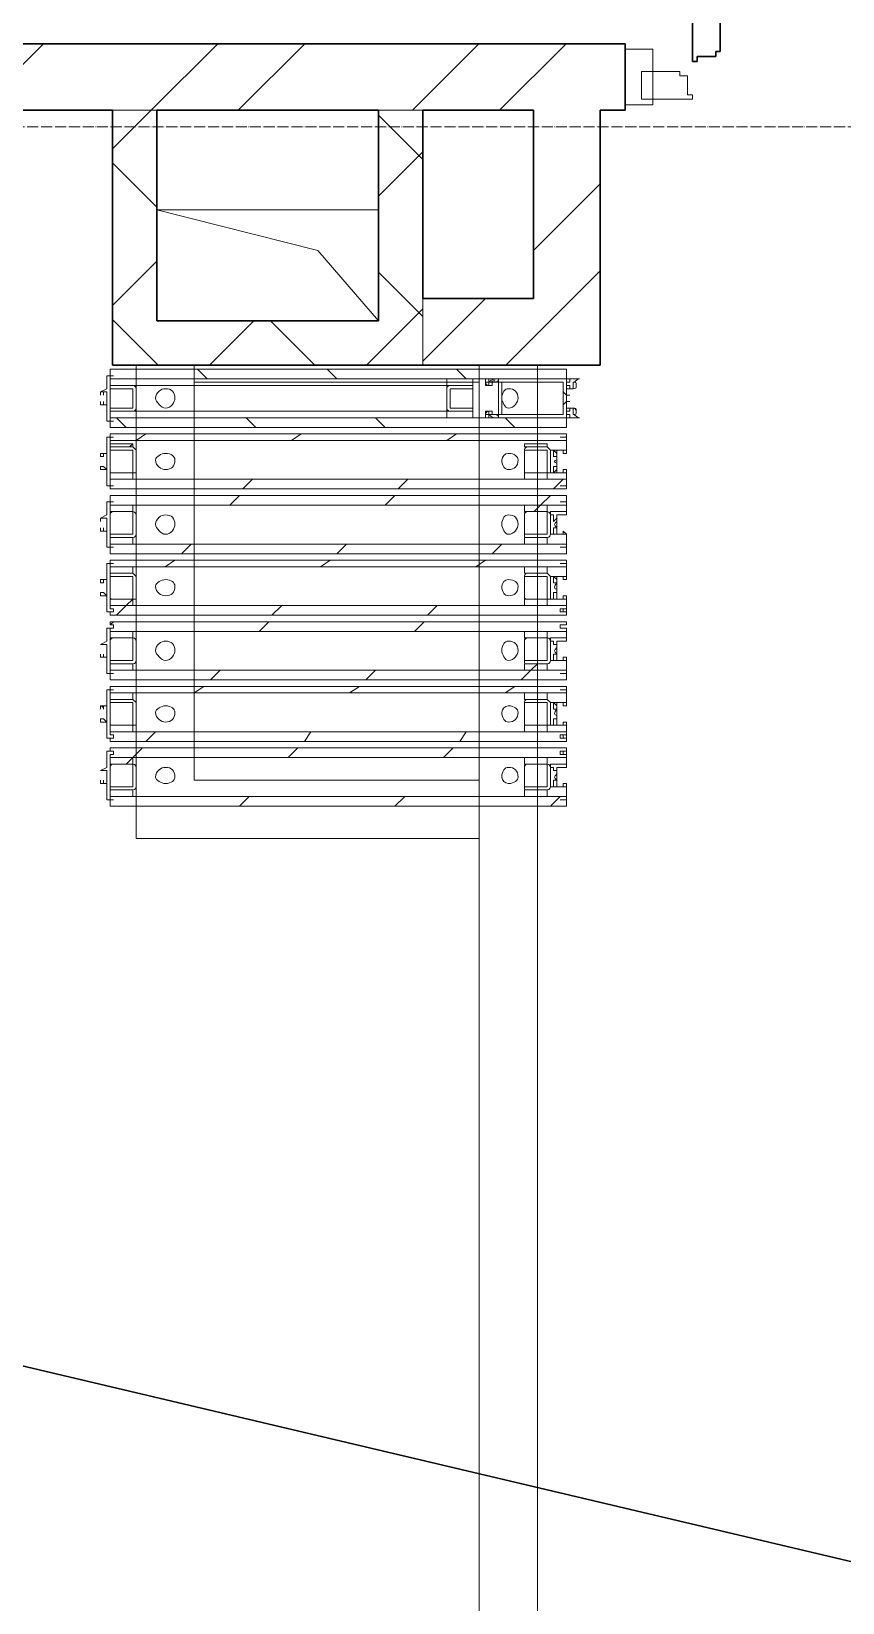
# Model space of a CAD drawing. Header units: millimetres. Extents: x -695119 to 412940, y -249585 to 622758.
# Drawn here: x 79770 to 81234, y 519415 to 522250 of the extents above; entities that cross this region are included whole.
import ezdxf

# ---------------------------------------------------------------- set-up
doc = ezdxf.new("R2010")
doc.units = ezdxf.units.MM
doc.linetypes.add('ADSK_Линия сетки', pattern=[25, 20, -2.5, 0, -2.5])
doc.linetypes.add('ADSK_Штриховая_ш2 п1_5', pattern=[4.5, 3, -1.5])
for name, color, linetype, lineweight in [('_Схема', 5, 'Continuous', 30), ('PDF _Геометрия', 8, 'Continuous', 9), ('Двери', 8, 'Continuous', 9), ('Импосты витража', 8, 'Continuous', 9), ('Каркас_Импост', 8, 'Continuous', 9), ('Монтажный зазор', 8, 'Continuous', 9), ('Оси', 252, 'Continuous', 9), ('Открывание', 8, 'ADSK_Штриховая_ш2 п1_5', 9), ('Панель', 252, 'Continuous', 30), ('Перекрытия', 7, 'Continuous', 18), ('Стены разрез', 7, 'Continuous', 30), ('Стены штриховка', 7, 'Continuous', 9)]:
    doc.layers.add(name, color=color, linetype=linetype, lineweight=lineweight)
doc.layers.add('Перегородка_dwg _2_', color=7, linetype='Continuous', lineweight=9, true_color=0x767676)
pattern_1 = [(45, (91217.38, 536167.97), (-235.7317, 235.7317), []), (45, (91374.53, 536167.97), (-235.7317, 235.7317), [])]
pattern_2 = [(45, (91217.38, 536167.97), (-141.4214, 141.4214), []), (135, (91217.38, 536167.97), (-141.4214, -141.4214), [])]

# ---------------------------------------------------------------- blocks, each defined once
blk = doc.blocks.new('Перегородка_dwg _2_-1340893-План 2 этажа смеж')
at = {"layer": 'PDF _Геометрия', "lineweight": 18}
for p, q in [((2550.2, 3136.8), (2525.2, 3161.8)), ((2883.5, 3136.8), (2858.5, 3161.8)), ((3216.8, 3136.8), (3191.8, 3161.8)), ((2358.5, 3120.2), (2300.2, 3120.2)), ((3250.2, 3128.5), (2516.8, 3128.5)), ((3275.2, 3136.8), (3266.8, 3136.8)), ((3475.2, 3120.2), (3475.2, 3128.5)), ((2366.8, 3061.8), (2366.8, 3111.8)), ((3166.8, 3111.8), (3166.8, 3061.8)), ((2275.2, 3070.2), (2291.8, 3070.2)), ((2300.2, 3053.5), (2358.5, 3053.5)), ((2341.8, 3011.8), (2316.8, 3036.8)), ((2675.2, 3011.8), (2650.2, 3036.8)), ((3008.5, 3011.8), (2983.5, 3036.8)), ((3175.2, 3053.5), (3233.5, 3053.5)), ((3341.8, 3011.8), (3316.8, 3036.8)), ((2366.8, 2978.5), (2391.8, 2995.2)), ((2766.8, 2978.5), (2791.8, 2995.2)), ((3166.8, 2978.5), (3191.8, 2995.2)), ((2300.2, 2895.2), (2300.2, 2953.5)), ((2350.2, 2961.8), (2358.5, 2970.2)), ((3250.2, 2978.5), (2516.8, 2978.5)), ((2641.8, 2853.5), (2666.8, 2878.5)), ((3041.8, 2853.5), (3066.8, 2878.5)), ((3441.8, 2853.5), (3466.8, 2878.5)), ((2608.5, 2811.8), (2633.5, 2836.8)), ((3008.5, 2811.8), (3033.5, 2836.8)), ((2366.8, 2736.8), (2366.8, 2786.8)), ((3433.5, 2736.8), (3433.5, 2786.8)), ((2300.2, 2728.5), (2358.5, 2728.5)), ((2483.5, 2686.8), (2508.5, 2711.8)), ((2883.5, 2686.8), (2908.5, 2711.8)), ((3283.5, 2686.8), (3308.5, 2711.8)), ((2441.8, 2653.5), (2466.8, 2670.2)), ((2841.8, 2653.5), (2866.8, 2670.2)), ((3241.8, 2653.5), (3266.8, 2670.2)), ((2716.8, 2528.5), (2741.8, 2553.5)), ((3116.8, 2528.5), (3141.8, 2553.5)), ((3433.5, 2570.2), (3425.2, 2570.2)), ((3466.8, 2570.2), (3450.2, 2570.2)), ((2300.2, 2503.5), (2308.5, 2511.8)), ((2683.5, 2486.8), (2708.5, 2511.8)), ((3083.5, 2486.8), (3108.5, 2511.8)), ((2366.8, 2411.8), (2366.8, 2461.8)), ((3433.5, 2411.8), (3433.5, 2461.8)), ((2300.2, 2403.5), (2358.5, 2403.5)), ((2558.5, 2361.8), (2583.5, 2386.8)), ((2958.5, 2361.8), (2983.5, 2386.8)), ((2516.8, 2328.5), (2541.8, 2345.2)), ((2916.8, 2328.5), (2941.8, 2345.2)), ((3316.8, 2328.5), (3341.8, 2345.2)), ((2291.8, 2295.2), (2291.8, 2261.8)), ((3450.2, 2295.2), (3450.2, 2303.5)), ((3466.8, 2295.2), (3475.2, 2295.2)), ((2291.8, 2253.5), (2283.5, 2261.8)), ((2391.8, 2203.5), (2416.8, 2228.5)), ((2800.2, 2203.5), (2816.8, 2228.5)), ((3200.2, 2203.5), (3216.8, 2228.5)), ((3466.8, 2245.2), (3450.2, 2245.2)), ((2758.5, 2161.8), (2783.5, 2186.8)), ((3158.5, 2161.8), (3183.5, 2186.8)), ((2366.8, 2086.8), (2366.8, 2136.8)), ((3433.5, 2086.8), (3433.5, 2136.8)), ((2300.2, 2078.5), (2358.5, 2078.5)), ((2633.5, 2036.8), (2658.5, 2061.8)), ((3033.5, 2036.8), (3058.5, 2061.8)), ((3433.5, 2036.8), (3458.5, 2061.8))]:
    blk.add_line(p, q, dxfattribs=at)
at = {"layer": 'PDF _Геометрия', "lineweight": 18, "flags": 128}
for points in [[(3250.2, -4987.5), (3250.2, 3161.8), (2300.2, 3161.8), (2300.2, 3136.8), (3475.2, 3136.8), (3475.2, 3161.8), (3400.2, 3161.8), (3400.2, -4987.5)], [(2366.8, 3172.5), (2366.8, 1953.5), (3250.2, 1953.5)], [(2516.8, 3172.5), (2516.8, 2103.5), (3250.2, 2103.5)], [(3400.2, 3172.5), (3400.2, 3161.8), (3250.2, 3161.8), (3250.2, 3172.5)], [(2291.8, 3120.2), (2291.8, 3111.8), (2275.2, 3103.5), (2275.2, 3095.2), (2275.2, 3103.5)], [(2291.8, 3061.8), (2291.8, 3053.5), (2291.8, 3028.5), (2308.5, 3028.5), (2300.2, 3028.5), (2300.2, 3145.2), (2308.5, 3145.2), (2291.8, 3145.2), (2291.8, 3128.5)], [(3233.5, 3111.8), (3233.5, 3061.8), (3233.5, 3120.2), (3175.2, 3120.2)], [(3275.2, 3120.2), (3283.5, 3120.2), (3283.5, 3128.5), (3308.5, 3128.5), (3308.5, 3086.8), (3308.5, 3045.2), (3283.5, 3045.2), (3283.5, 3053.5), (3275.2, 3053.5), (3275.2, 3045.2), (3266.8, 3045.2), (3266.8, 3053.5), (3275.2, 3053.5), (3275.2, 3045.2)], [(3283.5, 3045.2), (3300.2, 3045.2), (3300.2, 3036.8), (3483.5, 3036.8), (3483.5, 3045.2), (3475.2, 3045.2), (3475.2, 3053.5), (3483.5, 3053.5), (3483.5, 3061.8), (3475.2, 3061.8), (3475.2, 3078.5), (3483.5, 3078.5), (3475.2, 3078.5), (3475.2, 3086.8), (3475.2, 3095.2), (3483.5, 3095.2), (3475.2, 3095.2), (3475.2, 3086.8), (3475.2, 3078.5), (3466.8, 3070.2), (3466.8, 3045.2), (3308.5, 3045.2), (3308.5, 3086.8), (3308.5, 3128.5), (3466.8, 3128.5), (3466.8, 3103.5), (3475.2, 3095.2)], [(3300.2, 3128.5), (3300.2, 3045.2), (3466.8, 3045.2), (3466.8, 3128.5), (3300.2, 3128.5), (3283.5, 3128.5)], [(3475.2, 3103.5), (3475.2, 3111.8), (3483.5, 3111.8), (3483.5, 3120.2), (3475.2, 3120.2), (3475.2, 3128.5), (3483.5, 3128.5), (3483.5, 3136.8), (3300.2, 3136.8), (3291.8, 3136.8)], [(3491.8, 3136.8), (3483.5, 3136.8), (3483.5, 3128.5)], [(3483.5, 3120.2), (3483.5, 3111.8), (3491.8, 3111.8), (3491.8, 3128.5)], [(2283.5, 3103.5), (2291.8, 3103.5), (2291.8, 3070.2), (2283.5, 3070.2), (2283.5, 3078.5), (2283.5, 3070.2)], [(2308.5, 3111.8), (2358.5, 3111.8), (2358.5, 3061.8), (2308.5, 3061.8)], [(3225.2, 3061.8), (3175.2, 3061.8), (3175.2, 3111.8), (3225.2, 3111.8)], [(3275.2, 3053.5), (3266.8, 3053.5), (3266.8, 3045.2), (3266.8, 3036.8), (3275.2, 3036.8)], [(3491.8, 3045.2), (3491.8, 3061.8), (3483.5, 3061.8), (3483.5, 3053.5)], [(3483.5, 3045.2), (3483.5, 3036.8), (3491.8, 3036.8)], [(2275.2, 2911.8), (2275.2, 2903.5), (2291.8, 2903.5), (2291.8, 2886.8), (2291.8, 2861.8), (2308.5, 2861.8), (2300.2, 2861.8), (2300.2, 2986.8), (2308.5, 2986.8), (2291.8, 2986.8), (2291.8, 2961.8), (2291.8, 2945.2), (2275.2, 2945.2)], [(2308.5, 2953.5), (2358.5, 2953.5), (2358.5, 2895.2), (2300.2, 2895.2), (2300.2, 2953.5), (2300.2, 2961.8), (2358.5, 2961.8), (2366.8, 2953.5), (2366.8, 2895.2), (2358.5, 2895.2), (2308.5, 2895.2)], [(3450.2, 2911.8), (3441.8, 2911.8), (3441.8, 2895.2), (3433.5, 2895.2), (3433.5, 2953.5), (3425.2, 2961.8), (3375.2, 2961.8)], [(3375.2, 2953.5), (3425.2, 2953.5), (3425.2, 2895.2), (3375.2, 2895.2), (3425.2, 2895.2), (3433.5, 2895.2)], [(3475.2, 2953.5), (3475.2, 2961.8), (3475.2, 2986.8), (3466.8, 2986.8), (3475.2, 2986.8), (3475.2, 2961.8), (3475.2, 2953.5), (3433.5, 2953.5), (3433.5, 2895.2), (3475.2, 2895.2), (3475.2, 2886.8), (3475.2, 2861.8), (3466.8, 2861.8), (3475.2, 2861.8), (3475.2, 2886.8), (3475.2, 2903.5), (3466.8, 2903.5), (3466.8, 2895.2), (3450.2, 2895.2), (3450.2, 2903.5), (3450.2, 2911.8), (3450.2, 2903.5), (3450.2, 2911.8), (3450.2, 2920.2)], [(3433.5, 2903.5), (3433.5, 2953.5), (3441.8, 2953.5), (3441.8, 2936.8), (3450.2, 2936.8), (3450.2, 2945.2), (3450.2, 2936.8), (3450.2, 2945.2), (3450.2, 2953.5), (3466.8, 2953.5), (3466.8, 2945.2), (3475.2, 2945.2)], [(2283.5, 2936.8), (2283.5, 2945.2), (2291.8, 2945.2), (2291.8, 2903.5), (2283.5, 2911.8)], [(3450.2, 2936.8), (3450.2, 2945.2), (3450.2, 2928.5)], [(3391.8, 2795.2), (3408.5, 2811.8), (3433.5, 2836.8)], [(2275.2, 2745.2), (2275.2, 2753.5), (2275.2, 2745.2), (2291.8, 2745.2), (2291.8, 2736.8), (2291.8, 2728.5), (2291.8, 2703.5), (2308.5, 2703.5), (2300.2, 2703.5), (2300.2, 2820.2), (2308.5, 2820.2), (2291.8, 2820.2), (2291.8, 2803.5)], [(2291.8, 2795.2), (2291.8, 2786.8), (2275.2, 2778.5), (2275.2, 2770.2), (2275.2, 2778.5)], [(2308.5, 2795.2), (2358.5, 2795.2), (2300.2, 2795.2)], [(2358.5, 2795.2), (2358.5, 2786.8), (2358.5, 2736.8), (2308.5, 2736.8)], [(3425.2, 2795.2), (3375.2, 2795.2), (3425.2, 2795.2), (3425.2, 2786.8), (3425.2, 2736.8), (3375.2, 2736.8)], [(2283.5, 2778.5), (2291.8, 2778.5), (2291.8, 2745.2), (2283.5, 2745.2), (2283.5, 2753.5), (2283.5, 2745.2)], [(3425.2, 2728.5), (3366.8, 2728.5), (3366.8, 2711.8), (3425.2, 2711.8), (3425.2, 2728.5), (3375.2, 2728.5)], [(2275.2, 2586.8), (2275.2, 2578.5), (2291.8, 2578.5), (2291.8, 2561.8), (2291.8, 2536.8), (2308.5, 2536.8), (2308.5, 2545.2), (2300.2, 2545.2), (2300.2, 2661.8), (2308.5, 2661.8), (2291.8, 2661.8), (2291.8, 2636.8), (2291.8, 2620.2), (2275.2, 2620.2)], [(2358.5, 2570.2), (2366.8, 2570.2), (2366.8, 2628.5), (2358.5, 2636.8), (2300.2, 2636.8), (2300.2, 2628.5), (2300.2, 2578.5)], [(3441.8, 2570.2), (3433.5, 2570.2), (3433.5, 2628.5), (3425.2, 2636.8), (3375.2, 2636.8)], [(3475.2, 2628.5), (3475.2, 2636.8), (3475.2, 2661.8), (3466.8, 2661.8), (3475.2, 2661.8), (3475.2, 2636.8), (3475.2, 2628.5), (3433.5, 2628.5), (3433.5, 2570.2), (3475.2, 2570.2), (3475.2, 2561.8), (3475.2, 2545.2), (3466.8, 2545.2), (3466.8, 2536.8), (3475.2, 2536.8), (3475.2, 2561.8), (3475.2, 2578.5), (3466.8, 2578.5)], [(2283.5, 2620.2), (2291.8, 2620.2), (2291.8, 2578.5), (2283.5, 2586.8)], [(2300.2, 2628.5), (2300.2, 2570.2), (2358.5, 2570.2), (2308.5, 2570.2)], [(2308.5, 2628.5), (2358.5, 2628.5), (2358.5, 2578.5)], [(3366.8, 2578.5), (3366.8, 2628.5), (3366.8, 2570.2)], [(3375.2, 2628.5), (3425.2, 2628.5), (3425.2, 2578.5)], [(3433.5, 2578.5), (3433.5, 2628.5), (3441.8, 2628.5), (3441.8, 2611.8), (3450.2, 2611.8), (3450.2, 2620.2), (3450.2, 2611.8), (3450.2, 2620.2), (3450.2, 2628.5), (3466.8, 2628.5), (3466.8, 2620.2), (3475.2, 2620.2)], [(3450.2, 2578.5), (3450.2, 2586.8), (3450.2, 2578.5), (3450.2, 2586.8), (3450.2, 2578.5), (3450.2, 2586.8), (3450.2, 2595.2)], [(2316.8, 2528.5), (2341.8, 2553.5), (2358.5, 2570.2)], [(3450.2, 2586.8), (3441.8, 2586.8), (3441.8, 2578.5)], [(2275.2, 2420.2), (2275.2, 2428.5), (2275.2, 2420.2), (2291.8, 2420.2), (2291.8, 2411.8), (2291.8, 2403.5), (2291.8, 2378.5), (2308.5, 2378.5), (2300.2, 2378.5), (2300.2, 2495.2), (2308.5, 2495.2), (2291.8, 2495.2), (2291.8, 2478.5)], [(2291.8, 2470.2), (2291.8, 2461.8), (2275.2, 2453.5)], [(2308.5, 2470.2), (2358.5, 2470.2), (2300.2, 2470.2)], [(2358.5, 2470.2), (2358.5, 2461.8), (2358.5, 2411.8), (2308.5, 2411.8)], [(3425.2, 2470.2), (3375.2, 2470.2), (3425.2, 2470.2), (3425.2, 2461.8), (3425.2, 2411.8), (3375.2, 2411.8)], [(3475.2, 2420.2), (3466.8, 2420.2), (3466.8, 2411.8), (3450.2, 2411.8), (3450.2, 2428.5), (3450.2, 2420.2), (3450.2, 2428.5), (3441.8, 2428.5), (3441.8, 2411.8), (3433.5, 2411.8), (3433.5, 2461.8), (3441.8, 2461.8), (3441.8, 2453.5), (3450.2, 2453.5), (3450.2, 2461.8), (3466.8, 2461.8), (3475.2, 2461.8), (3475.2, 2478.5), (3475.2, 2495.2), (3466.8, 2495.2), (3475.2, 2495.2), (3475.2, 2478.5), (3475.2, 2470.2), (3433.5, 2470.2), (3433.5, 2411.8), (3475.2, 2411.8), (3475.2, 2395.2), (3475.2, 2378.5), (3466.8, 2378.5), (3475.2, 2378.5), (3475.2, 2395.2), (3475.2, 2403.5), (3475.2, 2411.8)], [(2283.5, 2453.5), (2291.8, 2453.5), (2291.8, 2420.2), (2283.5, 2420.2), (2283.5, 2428.5), (2283.5, 2420.2)], [(3358.5, 2361.8), (3383.5, 2386.8), (3400.2, 2403.5)], [(3375.2, 2403.5), (3425.2, 2403.5), (3366.8, 2403.5), (3366.8, 2386.8), (3425.2, 2386.8), (3425.2, 2403.5)], [(2275.2, 2261.8), (2275.2, 2253.5), (2291.8, 2253.5), (2291.8, 2236.8), (2291.8, 2211.8), (2308.5, 2211.8), (2308.5, 2220.2), (2300.2, 2220.2), (2300.2, 2336.8), (2308.5, 2336.8), (2291.8, 2336.8), (2291.8, 2311.8), (2291.8, 2303.5)], [(2358.5, 2245.2), (2366.8, 2245.2), (2366.8, 2303.5), (2358.5, 2311.8), (2300.2, 2311.8), (2300.2, 2303.5), (2300.2, 2253.5)], [(3441.8, 2245.2), (3433.5, 2245.2), (3433.5, 2303.5), (3425.2, 2311.8), (3375.2, 2311.8)], [(3475.2, 2303.5), (3475.2, 2311.8), (3475.2, 2336.8), (3466.8, 2336.8), (3475.2, 2336.8), (3475.2, 2320.2), (3475.2, 2311.8), (3475.2, 2303.5), (3433.5, 2303.5), (3433.5, 2245.2), (3475.2, 2245.2), (3475.2, 2236.8), (3475.2, 2220.2), (3466.8, 2220.2), (3466.8, 2211.8), (3475.2, 2211.8), (3475.2, 2236.8), (3475.2, 2253.5), (3466.8, 2253.5)], [(2283.5, 2295.2), (2291.8, 2295.2), (2275.2, 2295.2), (2275.2, 2286.8), (2275.2, 2295.2)], [(2300.2, 2303.5), (2300.2, 2245.2), (2358.5, 2245.2), (2308.5, 2245.2)], [(2308.5, 2303.5), (2358.5, 2303.5), (2358.5, 2253.5)], [(3425.2, 2245.2), (3375.2, 2245.2), (3425.2, 2245.2), (3425.2, 2228.5), (3366.8, 2228.5), (3366.8, 2245.2), (3425.2, 2245.2), (3433.5, 2245.2), (3433.5, 2253.5), (3433.5, 2303.5), (3441.8, 2303.5), (3441.8, 2286.8), (3450.2, 2286.8), (3450.2, 2295.2), (3450.2, 2286.8), (3450.2, 2295.2), (3450.2, 2303.5), (3466.8, 2303.5)], [(3366.8, 2253.5), (3366.8, 2303.5), (3366.8, 2245.2)], [(3375.2, 2303.5), (3425.2, 2303.5), (3425.2, 2253.5)], [(3450.2, 2253.5), (3450.2, 2261.8), (3450.2, 2253.5), (3450.2, 2261.8), (3450.2, 2270.2)], [(3450.2, 2261.8), (3441.8, 2261.8), (3441.8, 2253.5)], [(2341.8, 2145.2), (2358.5, 2161.8), (2383.5, 2186.8)], [(2275.2, 2095.2), (2275.2, 2103.5), (2275.2, 2095.2), (2291.8, 2095.2), (2291.8, 2086.8), (2291.8, 2078.5), (2291.8, 2053.5), (2308.5, 2053.5), (2300.2, 2053.5), (2300.2, 2170.2), (2308.5, 2170.2), (2308.5, 2178.5), (2291.8, 2178.5), (2291.8, 2153.5), (2291.8, 2145.2), (2291.8, 2136.8), (2275.2, 2128.5)], [(2308.5, 2145.2), (2358.5, 2145.2), (2300.2, 2145.2)], [(2358.5, 2145.2), (2358.5, 2136.8), (2358.5, 2086.8), (2308.5, 2086.8)], [(3425.2, 2145.2), (3375.2, 2145.2), (3425.2, 2145.2), (3425.2, 2136.8), (3425.2, 2086.8), (3375.2, 2086.8)], [(3450.2, 2120.2), (3450.2, 2128.5), (3450.2, 2136.8), (3466.8, 2136.8), (3475.2, 2136.8), (3475.2, 2153.5), (3475.2, 2178.5), (3466.8, 2178.5), (3466.8, 2170.2), (3475.2, 2170.2), (3475.2, 2153.5), (3475.2, 2145.2), (3433.5, 2145.2), (3433.5, 2086.8), (3475.2, 2086.8), (3475.2, 2070.2), (3475.2, 2053.5), (3466.8, 2053.5), (3475.2, 2053.5), (3475.2, 2070.2), (3475.2, 2078.5), (3475.2, 2086.8), (3475.2, 2095.2), (3466.8, 2095.2)], [(2283.5, 2128.5), (2291.8, 2128.5), (2291.8, 2095.2), (2283.5, 2095.2), (2283.5, 2103.5), (2283.5, 2095.2)], [(3466.8, 2086.8), (3450.2, 2086.8), (3450.2, 2103.5), (3450.2, 2095.2), (3450.2, 2103.5), (3441.8, 2103.5), (3441.8, 2086.8), (3433.5, 2086.8), (3433.5, 2136.8), (3441.8, 2136.8), (3441.8, 2128.5), (3450.2, 2128.5)], [(3425.2, 2078.5), (3366.8, 2078.5), (3366.8, 2061.8), (3425.2, 2061.8), (3425.2, 2078.5), (3375.2, 2078.5)]]:
    blk.add_lwpolyline(points, dxfattribs=at)
for points in [[(2300.2, 3136.8), (3475.2, 3136.8), (3475.2, 3036.8), (2300.2, 3036.8), (2300.2, 3136.8), (2300.2, 3120.2), (2366.8, 3120.2), (2366.8, 3136.8)], [(2366.8, 3120.2), (2366.8, 3053.5), (3166.8, 3053.5), (3166.8, 3120.2)], [(3166.8, 3136.8), (3166.8, 3120.2), (3233.5, 3120.2), (3233.5, 3136.8)], [(3275.2, 3128.5), (3275.2, 3120.2), (3266.8, 3120.2), (3266.8, 3128.5), (3275.2, 3128.5), (3266.8, 3128.5), (3266.8, 3120.2), (3275.2, 3120.2)], [(2300.2, 3111.8), (2300.2, 3061.8)], [(2300.2, 3036.8), (2366.8, 3036.8), (2366.8, 3053.5), (2300.2, 3053.5)], [(2300.2, 3011.8), (3475.2, 3011.8), (3475.2, 3036.8), (2300.2, 3036.8)], [(3166.8, 3053.5), (3166.8, 3036.8), (3233.5, 3036.8), (3233.5, 3053.5)], [(2300.2, 2995.2), (2300.2, 2986.8), (2308.5, 2986.8), (2300.2, 2986.8), (2300.2, 2978.5), (3475.2, 2978.5), (3475.2, 2986.8), (3458.5, 2986.8), (3475.2, 2986.8), (3475.2, 2995.2)], [(2300.2, 2970.2), (2300.2, 2961.8), (2358.5, 2961.8), (2358.5, 2970.2)], [(3366.8, 2970.2), (3366.8, 2961.8), (3425.2, 2961.8), (3425.2, 2970.2)], [(3366.8, 2953.5), (3366.8, 2895.2)], [(3450.2, 2945.2), (3441.8, 2953.5)], [(3475.2, 2961.8), (3475.2, 2986.8), (3466.8, 2986.8), (3475.2, 2986.8)], [(2358.5, 2878.5), (2358.5, 2895.2), (2300.2, 2895.2), (2300.2, 2878.5)], [(2300.2, 2853.5), (3475.2, 2853.5), (3475.2, 2861.8), (3458.5, 2861.8), (3475.2, 2861.8), (3475.2, 2878.5), (2300.2, 2878.5), (2300.2, 2861.8), (2308.5, 2861.8), (2300.2, 2861.8)], [(3425.2, 2895.2), (3366.8, 2895.2), (3366.8, 2878.5), (3425.2, 2878.5)], [(3441.8, 2895.2), (3450.2, 2903.5)], [(3466.8, 2861.8), (3475.2, 2861.8), (3475.2, 2886.8), (3475.2, 2861.8)], [(2300.2, 2836.8), (2300.2, 2820.2), (2308.5, 2820.2), (2300.2, 2820.2), (2300.2, 2811.8), (3475.2, 2811.8), (3475.2, 2820.2), (3458.5, 2820.2), (3475.2, 2820.2), (3475.2, 2836.8)], [(2300.2, 2811.8), (2300.2, 2795.2), (2358.5, 2795.2), (2358.5, 2811.8)], [(3366.8, 2811.8), (3366.8, 2795.2), (3425.2, 2795.2), (3425.2, 2811.8)], [(3466.8, 2820.2), (3475.2, 2820.2), (3475.2, 2803.5), (3475.2, 2795.2), (3433.5, 2795.2), (3433.5, 2736.8), (3475.2, 2736.8), (3475.2, 2720.2), (3475.2, 2703.5), (3466.8, 2703.5), (3475.2, 2703.5), (3475.2, 2720.2), (3475.2, 2728.5), (3475.2, 2736.8), (3466.8, 2745.2), (3466.8, 2736.8), (3450.2, 2736.8), (3450.2, 2753.5), (3450.2, 2745.2), (3450.2, 2753.5), (3441.8, 2753.5), (3441.8, 2736.8), (3433.5, 2736.8), (3433.5, 2786.8), (3441.8, 2786.8), (3441.8, 2778.5), (3441.8, 2770.2), (3450.2, 2778.5), (3450.2, 2786.8), (3466.8, 2786.8), (3475.2, 2786.8), (3475.2, 2803.5), (3475.2, 2820.2)], [(3475.2, 2803.5), (3475.2, 2820.2), (3466.8, 2820.2), (3475.2, 2820.2)], [(2300.2, 2786.8), (2300.2, 2736.8)], [(3366.8, 2786.8), (3366.8, 2736.8)], [(3450.2, 2778.5), (3450.2, 2770.2), (3450.2, 2778.5), (3450.2, 2770.2)], [(3450.2, 2753.5), (3450.2, 2745.2)], [(2358.5, 2711.8), (2358.5, 2728.5), (2300.2, 2728.5), (2300.2, 2711.8)], [(2300.2, 2686.8), (3475.2, 2686.8), (3475.2, 2703.5), (3458.5, 2703.5), (3475.2, 2703.5), (3475.2, 2711.8), (2300.2, 2711.8), (2300.2, 2703.5), (2308.5, 2703.5), (2300.2, 2703.5)], [(3475.2, 2736.8), (3475.2, 2720.2), (3475.2, 2736.8), (3466.8, 2736.8)], [(3466.8, 2703.5), (3475.2, 2703.5), (3475.2, 2720.2), (3475.2, 2703.5)], [(2300.2, 2670.2), (2300.2, 2661.8), (2308.5, 2661.8), (2300.2, 2661.8), (2300.2, 2653.5), (3475.2, 2653.5), (3475.2, 2661.8), (3458.5, 2661.8), (3475.2, 2661.8), (3475.2, 2670.2)], [(2300.2, 2653.5), (2300.2, 2636.8), (2358.5, 2636.8), (2358.5, 2653.5)], [(3366.8, 2653.5), (3366.8, 2636.8), (3425.2, 2636.8), (3425.2, 2653.5)], [(3475.2, 2636.8), (3475.2, 2661.8), (3466.8, 2661.8), (3475.2, 2661.8)], [(3450.2, 2620.2), (3441.8, 2628.5)], [(3450.2, 2611.8), (3450.2, 2620.2)], [(2358.5, 2553.5), (2358.5, 2570.2), (2300.2, 2570.2), (2300.2, 2553.5)], [(2300.2, 2528.5), (3475.2, 2528.5), (3475.2, 2536.8), (3458.5, 2536.8), (3458.5, 2545.2), (3475.2, 2545.2), (3475.2, 2553.5), (2300.2, 2553.5), (2300.2, 2545.2), (2308.5, 2545.2), (2308.5, 2536.8), (2300.2, 2536.8)], [(3375.2, 2570.2), (3425.2, 2570.2), (3366.8, 2570.2), (3366.8, 2553.5), (3425.2, 2553.5), (3425.2, 2570.2)], [(2300.2, 2511.8), (2300.2, 2503.5), (2308.5, 2503.5), (2308.5, 2495.2), (2300.2, 2495.2), (2300.2, 2486.8), (3475.2, 2486.8), (3475.2, 2495.2), (3458.5, 2495.2), (3458.5, 2503.5), (3475.2, 2503.5), (3475.2, 2511.8)], [(2300.2, 2486.8), (2300.2, 2470.2), (2358.5, 2470.2), (2358.5, 2486.8)], [(3366.8, 2486.8), (3366.8, 2470.2), (3425.2, 2470.2), (3425.2, 2486.8)], [(3475.2, 2478.5), (3475.2, 2495.2), (3466.8, 2495.2), (3475.2, 2495.2)], [(2300.2, 2461.8), (2300.2, 2411.8)], [(3366.8, 2461.8), (3366.8, 2411.8)], [(3450.2, 2445.2), (3450.2, 2453.5)], [(3450.2, 2428.5), (3450.2, 2420.2)], [(2358.5, 2386.8), (2358.5, 2403.5), (2300.2, 2403.5), (2300.2, 2386.8)], [(2300.2, 2361.8), (3475.2, 2361.8), (3475.2, 2378.5), (3458.5, 2378.5), (3475.2, 2378.5), (3475.2, 2386.8), (2300.2, 2386.8), (2300.2, 2378.5), (2308.5, 2378.5), (2300.2, 2378.5)], [(3475.2, 2411.8), (3475.2, 2395.2), (3475.2, 2411.8), (3466.8, 2411.8)], [(3466.8, 2378.5), (3475.2, 2378.5), (3475.2, 2395.2), (3475.2, 2378.5)], [(2300.2, 2345.2), (2300.2, 2336.8), (2308.5, 2336.8), (2300.2, 2336.8), (2300.2, 2328.5), (3475.2, 2328.5), (3475.2, 2336.8), (3458.5, 2336.8), (3475.2, 2336.8), (3475.2, 2345.2)], [(2300.2, 2328.5), (2300.2, 2311.8), (2358.5, 2311.8), (2358.5, 2328.5)], [(3366.8, 2328.5), (3366.8, 2311.8), (3425.2, 2311.8), (3425.2, 2328.5)], [(3475.2, 2311.8), (3475.2, 2336.8), (3466.8, 2336.8), (3475.2, 2336.8)], [(3450.2, 2295.2), (3441.8, 2303.5)], [(3450.2, 2286.8), (3450.2, 2295.2)], [(2358.5, 2228.5), (2358.5, 2245.2), (2300.2, 2245.2), (2300.2, 2228.5)], [(2300.2, 2203.5), (3475.2, 2203.5), (3475.2, 2211.8), (3458.5, 2211.8), (3458.5, 2220.2), (3475.2, 2220.2), (3475.2, 2228.5), (2300.2, 2228.5), (2300.2, 2220.2), (2308.5, 2220.2), (2308.5, 2211.8), (2300.2, 2211.8)], [(2300.2, 2186.8), (2300.2, 2178.5), (2308.5, 2178.5), (2308.5, 2170.2), (2300.2, 2170.2), (2300.2, 2161.8), (3475.2, 2161.8), (3475.2, 2170.2), (3458.5, 2170.2), (3458.5, 2178.5), (3475.2, 2178.5), (3475.2, 2186.8)], [(2300.2, 2161.8), (2300.2, 2145.2), (2358.5, 2145.2), (2358.5, 2161.8)], [(3366.8, 2161.8), (3366.8, 2145.2), (3425.2, 2145.2), (3425.2, 2161.8)], [(2300.2, 2136.8), (2300.2, 2086.8)], [(3366.8, 2136.8), (3366.8, 2086.8)], [(2358.5, 2061.8), (2358.5, 2078.5), (2300.2, 2078.5), (2300.2, 2061.8)], [(3450.2, 2103.5), (3450.2, 2095.2)], [(3475.2, 2086.8), (3475.2, 2070.2), (3475.2, 2086.8), (3466.8, 2086.8)], [(3466.8, 2053.5), (3475.2, 2053.5), (3475.2, 2070.2), (3475.2, 2053.5)], [(2300.2, 2036.8), (3475.2, 2036.8), (3475.2, 2053.5), (3458.5, 2053.5), (3475.2, 2053.5), (3475.2, 2061.8), (2300.2, 2061.8), (2300.2, 2053.5), (2308.5, 2053.5), (2300.2, 2053.5)]]:
    blk.add_lwpolyline(points, close=True, dxfattribs=at)
at = {"layer": 'PDF _Геометрия', "lineweight": 18}
for points in [[(2291.8, 3128.5), (2291.8, 3120.2), (2291.8, 3120.2), (2291.8, 3120.2)], [(2300.2, 3111.8), (2300.2, 3120.2), (2300.2, 3120.2), (2300.2, 3120.2)], [(2358.5, 3120.2), (2358.5, 3120.2), (2366.8, 3120.2), (2366.8, 3111.8)], [(3166.8, 3111.8), (3166.8, 3120.2), (3175.2, 3120.2), (3175.2, 3120.2)], [(3266.8, 3128.5), (3266.8, 3136.8), (3266.8, 3136.8), (3266.8, 3136.8)], [(3275.2, 3120.2), (3275.2, 3120.2), (3266.8, 3120.2), (3266.8, 3128.5)], [(3275.2, 3128.5), (3283.5, 3136.8), (3291.8, 3136.8), (3291.8, 3136.8)], [(3275.2, 3128.5), (3283.5, 3128.5), (3291.8, 3136.8), (3291.8, 3128.5)], [(3275.2, 3136.8), (3275.2, 3136.8), (3275.2, 3136.8), (3275.2, 3128.5)], [(3275.2, 3128.5), (3275.2, 3128.5), (3275.2, 3128.5), (3283.5, 3128.5)], [(3300.2, 3136.8), (3300.2, 3128.5), (3291.8, 3128.5), (3291.8, 3128.5)], [(3300.2, 3128.5), (3300.2, 3136.8), (3300.2, 3136.8), (3300.2, 3136.8)], [(3475.2, 3128.5), (3483.5, 3128.5), (3483.5, 3128.5), (3483.5, 3128.5)], [(3483.5, 3120.2), (3475.2, 3120.2), (3475.2, 3120.2), (3475.2, 3120.2)], [(3508.5, 3136.8), (3500.2, 3136.8), (3491.8, 3136.8), (3491.8, 3136.8)], [(3508.5, 3136.8), (3500.2, 3136.8), (3500.2, 3128.5), (3491.8, 3128.5)], [(3491.8, 3128.5), (3500.2, 3128.5), (3500.2, 3128.5), (3500.2, 3120.2)], [(3491.8, 3128.5), (3500.2, 3128.5), (3500.2, 3128.5), (3500.2, 3120.2)], [(3500.2, 3120.2), (3500.2, 3111.8), (3500.2, 3111.8), (3491.8, 3111.8)], [(3500.2, 3120.2), (3500.2, 3111.8), (3500.2, 3111.8), (3491.8, 3111.8)], [(2275.2, 3103.5), (2283.5, 3103.5), (2283.5, 3103.5), (2283.5, 3103.5)], [(2275.2, 3070.2), (2275.2, 3078.5), (2275.2, 3078.5), (2275.2, 3078.5)], [(2275.2, 3078.5), (2275.2, 3078.5), (2275.2, 3078.5), (2275.2, 3070.2)], [(2283.5, 3103.5), (2283.5, 3095.2), (2283.5, 3095.2), (2283.5, 3095.2)], [(2283.5, 3095.2), (2283.5, 3095.2), (2283.5, 3095.2), (2283.5, 3103.5)], [(2300.2, 3111.8), (2300.2, 3111.8), (2300.2, 3111.8), (2308.5, 3111.8)], [(2416.8, 3086.8), (2416.8, 3103.5), (2433.5, 3111.8), (2441.8, 3111.8)], [(2441.8, 3061.8), (2433.5, 3061.8), (2416.8, 3078.5), (2416.8, 3086.8)], [(2441.8, 3111.8), (2458.5, 3111.8), (2466.8, 3103.5), (2466.8, 3086.8)], [(2466.8, 3086.8), (2466.8, 3078.5), (2458.5, 3061.8), (2441.8, 3061.8)], [(3225.2, 3111.8), (3233.5, 3111.8), (3233.5, 3111.8), (3233.5, 3111.8)], [(3308.5, 3086.8), (3308.5, 3103.5), (3316.8, 3111.8), (3325.2, 3111.8)], [(3325.2, 3061.8), (3316.8, 3061.8), (3308.5, 3078.5), (3308.5, 3086.8)], [(3325.2, 3111.8), (3341.8, 3111.8), (3350.2, 3103.5), (3350.2, 3086.8)], [(3350.2, 3086.8), (3350.2, 3078.5), (3341.8, 3061.8), (3325.2, 3061.8)], [(3475.2, 3095.2), (3475.2, 3095.2), (3475.2, 3095.2), (3475.2, 3103.5)], [(2283.5, 3070.2), (2283.5, 3070.2), (2283.5, 3070.2), (2275.2, 3070.2)], [(2291.8, 3070.2), (2291.8, 3061.8), (2291.8, 3061.8), (2291.8, 3061.8)], [(2300.2, 3053.5), (2300.2, 3053.5), (2300.2, 3053.5), (2300.2, 3061.8)], [(2308.5, 3061.8), (2300.2, 3061.8), (2300.2, 3061.8), (2300.2, 3061.8)], [(2366.8, 3061.8), (2366.8, 3053.5), (2358.5, 3053.5), (2358.5, 3053.5)], [(3175.2, 3053.5), (3175.2, 3053.5), (3166.8, 3053.5), (3166.8, 3061.8)], [(3233.5, 3061.8), (3233.5, 3061.8), (3233.5, 3061.8), (3225.2, 3061.8)], [(3233.5, 3061.8), (3233.5, 3053.5), (3233.5, 3053.5), (3233.5, 3053.5)], [(3266.8, 3045.2), (3266.8, 3045.2), (3266.8, 3053.5), (3275.2, 3053.5)], [(3275.2, 3045.2), (3275.2, 3045.2), (3275.2, 3045.2), (3266.8, 3045.2)], [(3291.8, 3045.2), (3291.8, 3045.2), (3283.5, 3045.2), (3275.2, 3045.2)], [(3291.8, 3036.8), (3291.8, 3036.8), (3283.5, 3036.8), (3275.2, 3045.2)], [(3275.2, 3045.2), (3275.2, 3036.8), (3275.2, 3036.8), (3275.2, 3036.8)], [(3283.5, 3045.2), (3275.2, 3045.2), (3275.2, 3045.2), (3275.2, 3045.2)], [(3291.8, 3045.2), (3291.8, 3045.2), (3300.2, 3045.2), (3300.2, 3036.8)], [(3300.2, 3036.8), (3300.2, 3036.8), (3300.2, 3036.8), (3291.8, 3036.8)], [(3483.5, 3045.2), (3475.2, 3045.2), (3475.2, 3045.2), (3475.2, 3053.5)], [(3475.2, 3053.5), (3475.2, 3053.5), (3475.2, 3053.5), (3483.5, 3053.5)], [(3491.8, 3061.8), (3500.2, 3061.8), (3500.2, 3061.8), (3500.2, 3053.5)], [(3491.8, 3061.8), (3500.2, 3061.8), (3500.2, 3053.5), (3500.2, 3053.5)], [(3500.2, 3053.5), (3500.2, 3045.2), (3500.2, 3045.2), (3491.8, 3045.2)], [(3500.2, 3053.5), (3500.2, 3045.2), (3500.2, 3045.2), (3491.8, 3045.2)], [(3491.8, 3045.2), (3500.2, 3045.2), (3500.2, 3036.8), (3508.5, 3036.8)], [(3491.8, 3036.8), (3491.8, 3036.8), (3500.2, 3036.8), (3508.5, 3036.8)], [(2300.2, 2953.5), (2300.2, 2953.5), (2300.2, 2953.5), (2308.5, 2953.5)], [(3366.8, 2953.5), (3366.8, 2953.5), (3366.8, 2961.8), (3375.2, 2961.8)], [(3366.8, 2953.5), (3366.8, 2953.5), (3366.8, 2953.5), (3375.2, 2953.5)], [(3475.2, 2953.5), (3475.2, 2945.2), (3475.2, 2945.2), (3475.2, 2945.2)], [(2275.2, 2936.8), (2275.2, 2945.2), (2275.2, 2945.2), (2275.2, 2945.2)], [(2275.2, 2936.8), (2283.5, 2936.8), (2283.5, 2936.8), (2283.5, 2936.8)], [(2416.8, 2928.5), (2416.8, 2936.8), (2433.5, 2945.2), (2441.8, 2945.2)], [(2441.8, 2903.5), (2433.5, 2903.5), (2416.8, 2911.8), (2416.8, 2928.5)], [(2441.8, 2945.2), (2458.5, 2945.2), (2466.8, 2936.8), (2466.8, 2928.5)], [(2466.8, 2928.5), (2466.8, 2911.8), (2458.5, 2903.5), (2441.8, 2903.5)], [(3308.5, 2928.5), (3308.5, 2936.8), (3316.8, 2945.2), (3325.2, 2945.2)], [(3325.2, 2903.5), (3316.8, 2903.5), (3308.5, 2911.8), (3308.5, 2928.5)], [(3325.2, 2945.2), (3341.8, 2945.2), (3350.2, 2936.8), (3350.2, 2928.5)], [(3350.2, 2928.5), (3350.2, 2911.8), (3341.8, 2903.5), (3325.2, 2903.5)], [(3450.2, 2920.2), (3441.8, 2920.2), (3441.8, 2928.5), (3450.2, 2928.5)], [(3450.2, 2911.8), (3450.2, 2920.2), (3450.2, 2928.5), (3450.2, 2936.8)], [(2283.5, 2911.8), (2283.5, 2911.8), (2283.5, 2911.8), (2275.2, 2911.8)], [(2308.5, 2895.2), (2300.2, 2895.2), (2300.2, 2895.2), (2300.2, 2895.2)], [(3375.2, 2895.2), (3366.8, 2895.2), (3366.8, 2895.2), (3366.8, 2895.2)], [(3375.2, 2895.2), (3366.8, 2895.2), (3366.8, 2895.2), (3366.8, 2895.2)], [(3433.5, 2895.2), (3433.5, 2895.2), (3433.5, 2895.2), (3433.5, 2903.5)], [(3450.2, 2903.5), (3450.2, 2903.5), (3450.2, 2903.5), (3450.2, 2911.8)], [(3450.2, 2911.8), (3450.2, 2903.5), (3450.2, 2903.5), (3450.2, 2903.5)], [(2291.8, 2803.5), (2291.8, 2795.2), (2291.8, 2795.2), (2291.8, 2795.2)], [(2300.2, 2786.8), (2300.2, 2795.2), (2300.2, 2795.2), (2300.2, 2795.2)], [(2300.2, 2786.8), (2300.2, 2786.8), (2300.2, 2795.2), (2308.5, 2795.2)], [(2358.5, 2795.2), (2358.5, 2795.2), (2366.8, 2795.2), (2366.8, 2786.8)], [(3366.8, 2786.8), (3366.8, 2795.2), (3366.8, 2795.2), (3375.2, 2795.2)], [(3366.8, 2786.8), (3366.8, 2786.8), (3366.8, 2795.2), (3375.2, 2795.2)], [(3425.2, 2795.2), (3425.2, 2795.2), (3433.5, 2795.2), (3433.5, 2786.8)], [(2275.2, 2778.5), (2283.5, 2778.5), (2283.5, 2778.5), (2283.5, 2778.5)], [(2416.8, 2761.8), (2416.8, 2778.5), (2433.5, 2786.8), (2441.8, 2786.8)], [(2441.8, 2736.8), (2433.5, 2736.8), (2416.8, 2753.5), (2416.8, 2761.8)], [(2441.8, 2786.8), (2458.5, 2786.8), (2466.8, 2778.5), (2466.8, 2761.8)], [(2466.8, 2761.8), (2466.8, 2753.5), (2458.5, 2736.8), (2441.8, 2736.8)], [(3308.5, 2761.8), (3308.5, 2778.5), (3316.8, 2786.8), (3325.2, 2786.8)], [(3325.2, 2736.8), (3316.8, 2736.8), (3308.5, 2753.5), (3308.5, 2761.8)], [(3325.2, 2786.8), (3341.8, 2786.8), (3350.2, 2778.5), (3350.2, 2761.8)], [(3350.2, 2761.8), (3350.2, 2753.5), (3341.8, 2736.8), (3325.2, 2736.8)], [(3450.2, 2753.5), (3441.8, 2761.8), (3441.8, 2761.8), (3450.2, 2770.2)], [(3450.2, 2753.5), (3450.2, 2761.8), (3450.2, 2770.2), (3450.2, 2770.2)], [(2283.5, 2745.2), (2283.5, 2745.2), (2283.5, 2745.2), (2275.2, 2745.2)], [(2300.2, 2728.5), (2300.2, 2728.5), (2300.2, 2728.5), (2300.2, 2736.8)], [(2308.5, 2736.8), (2300.2, 2736.8), (2300.2, 2736.8), (2300.2, 2736.8)], [(2366.8, 2736.8), (2366.8, 2728.5), (2358.5, 2728.5), (2358.5, 2728.5)], [(3375.2, 2728.5), (3366.8, 2728.5), (3366.8, 2728.5), (3366.8, 2736.8)], [(3375.2, 2736.8), (3366.8, 2736.8), (3366.8, 2736.8), (3366.8, 2736.8)], [(3433.5, 2736.8), (3433.5, 2728.5), (3425.2, 2728.5), (3425.2, 2728.5)], [(3366.8, 2628.5), (3366.8, 2628.5), (3366.8, 2636.8), (3375.2, 2636.8)], [(2275.2, 2611.8), (2275.2, 2620.2), (2275.2, 2620.2), (2275.2, 2620.2)], [(2275.2, 2611.8), (2283.5, 2611.8), (2283.5, 2611.8), (2283.5, 2611.8)], [(2283.5, 2611.8), (2283.5, 2620.2), (2283.5, 2620.2), (2283.5, 2620.2)], [(2300.2, 2628.5), (2300.2, 2628.5), (2300.2, 2628.5), (2308.5, 2628.5)], [(2416.8, 2603.5), (2416.8, 2611.8), (2433.5, 2620.2), (2441.8, 2620.2)], [(2441.8, 2578.5), (2433.5, 2578.5), (2416.8, 2586.8), (2416.8, 2603.5)], [(2441.8, 2620.2), (2458.5, 2620.2), (2466.8, 2611.8), (2466.8, 2603.5)], [(2466.8, 2603.5), (2466.8, 2586.8), (2458.5, 2578.5), (2441.8, 2578.5)], [(3308.5, 2603.5), (3308.5, 2611.8), (3316.8, 2620.2), (3325.2, 2620.2)], [(3325.2, 2578.5), (3316.8, 2578.5), (3308.5, 2586.8), (3308.5, 2603.5)], [(3325.2, 2620.2), (3341.8, 2620.2), (3350.2, 2611.8), (3350.2, 2603.5)], [(3350.2, 2603.5), (3350.2, 2586.8), (3341.8, 2578.5), (3325.2, 2578.5)], [(3366.8, 2628.5), (3366.8, 2628.5), (3366.8, 2628.5), (3375.2, 2628.5)], [(3450.2, 2595.2), (3441.8, 2595.2), (3441.8, 2603.5), (3450.2, 2611.8)], [(3450.2, 2586.8), (3450.2, 2595.2), (3450.2, 2603.5), (3450.2, 2611.8)], [(3475.2, 2628.5), (3475.2, 2620.2), (3475.2, 2620.2), (3475.2, 2620.2)], [(2283.5, 2586.8), (2283.5, 2586.8), (2283.5, 2586.8), (2275.2, 2586.8)], [(2308.5, 2570.2), (2300.2, 2570.2), (2300.2, 2570.2), (2300.2, 2578.5)], [(2358.5, 2578.5), (2358.5, 2570.2), (2358.5, 2570.2), (2358.5, 2570.2)], [(3375.2, 2570.2), (3366.8, 2570.2), (3366.8, 2570.2), (3366.8, 2578.5)], [(3375.2, 2570.2), (3366.8, 2570.2), (3366.8, 2570.2), (3366.8, 2570.2)], [(3425.2, 2578.5), (3425.2, 2570.2), (3425.2, 2570.2), (3425.2, 2570.2)], [(3433.5, 2570.2), (3433.5, 2570.2), (3433.5, 2570.2), (3433.5, 2578.5)], [(3441.8, 2578.5), (3441.8, 2570.2), (3441.8, 2570.2), (3441.8, 2570.2)], [(3450.2, 2570.2), (3450.2, 2570.2), (3450.2, 2570.2), (3450.2, 2578.5)], [(3466.8, 2578.5), (3466.8, 2570.2), (3466.8, 2570.2), (3466.8, 2570.2)], [(2291.8, 2478.5), (2291.8, 2470.2), (2291.8, 2470.2), (2291.8, 2470.2)], [(2300.2, 2461.8), (2300.2, 2470.2), (2300.2, 2470.2), (2300.2, 2470.2)], [(2300.2, 2461.8), (2300.2, 2461.8), (2300.2, 2470.2), (2308.5, 2470.2)], [(2358.5, 2470.2), (2358.5, 2470.2), (2366.8, 2470.2), (2366.8, 2461.8)], [(3366.8, 2461.8), (3366.8, 2470.2), (3366.8, 2470.2), (3375.2, 2470.2)], [(3366.8, 2461.8), (3366.8, 2461.8), (3366.8, 2470.2), (3375.2, 2470.2)], [(3425.2, 2470.2), (3425.2, 2470.2), (3433.5, 2470.2), (3433.5, 2461.8)], [(2275.2, 2453.5), (2283.5, 2453.5), (2283.5, 2453.5), (2283.5, 2453.5)], [(2416.8, 2436.8), (2416.8, 2453.5), (2433.5, 2461.8), (2441.8, 2461.8)], [(2441.8, 2411.8), (2433.5, 2411.8), (2416.8, 2428.5), (2416.8, 2436.8)], [(2441.8, 2461.8), (2458.5, 2461.8), (2466.8, 2453.5), (2466.8, 2436.8)], [(2466.8, 2436.8), (2466.8, 2428.5), (2458.5, 2411.8), (2441.8, 2411.8)], [(3308.5, 2436.8), (3308.5, 2453.5), (3316.8, 2461.8), (3325.2, 2461.8)], [(3325.2, 2411.8), (3316.8, 2411.8), (3308.5, 2428.5), (3308.5, 2436.8)], [(3325.2, 2461.8), (3341.8, 2461.8), (3350.2, 2453.5), (3350.2, 2436.8)], [(3350.2, 2436.8), (3350.2, 2428.5), (3341.8, 2411.8), (3325.2, 2411.8)], [(3450.2, 2428.5), (3441.8, 2436.8), (3441.8, 2436.8), (3450.2, 2445.2)], [(3450.2, 2428.5), (3450.2, 2436.8), (3450.2, 2445.2), (3450.2, 2445.2)], [(2283.5, 2420.2), (2283.5, 2420.2), (2283.5, 2420.2), (2275.2, 2420.2)], [(2300.2, 2403.5), (2300.2, 2403.5), (2300.2, 2403.5), (2300.2, 2411.8)], [(2308.5, 2411.8), (2300.2, 2411.8), (2300.2, 2411.8), (2300.2, 2411.8)], [(2366.8, 2411.8), (2366.8, 2403.5), (2358.5, 2403.5), (2358.5, 2403.5)], [(3375.2, 2403.5), (3366.8, 2403.5), (3366.8, 2403.5), (3366.8, 2411.8)], [(3375.2, 2411.8), (3366.8, 2411.8), (3366.8, 2411.8), (3366.8, 2411.8)], [(3433.5, 2411.8), (3433.5, 2403.5), (3425.2, 2403.5), (3425.2, 2403.5)], [(3475.2, 2420.2), (3475.2, 2411.8), (3475.2, 2411.8), (3475.2, 2411.8)], [(3366.8, 2303.5), (3366.8, 2303.5), (3366.8, 2311.8), (3375.2, 2311.8)], [(2275.2, 2295.2), (2283.5, 2295.2), (2283.5, 2286.8), (2283.5, 2286.8)], [(2283.5, 2286.8), (2283.5, 2295.2), (2283.5, 2295.2), (2283.5, 2295.2)], [(2291.8, 2303.5), (2291.8, 2295.2), (2291.8, 2295.2), (2291.8, 2295.2)], [(2300.2, 2303.5), (2300.2, 2303.5), (2300.2, 2303.5), (2308.5, 2303.5)], [(2416.8, 2278.5), (2416.8, 2286.8), (2433.5, 2295.2), (2441.8, 2295.2)], [(2441.8, 2253.5), (2433.5, 2253.5), (2416.8, 2261.8), (2416.8, 2278.5)], [(2441.8, 2295.2), (2458.5, 2295.2), (2466.8, 2286.8), (2466.8, 2278.5)], [(2466.8, 2278.5), (2466.8, 2261.8), (2458.5, 2253.5), (2441.8, 2253.5)], [(3308.5, 2278.5), (3308.5, 2286.8), (3316.8, 2295.2), (3325.2, 2295.2)], [(3325.2, 2253.5), (3316.8, 2253.5), (3308.5, 2261.8), (3308.5, 2278.5)], [(3325.2, 2295.2), (3341.8, 2295.2), (3350.2, 2286.8), (3350.2, 2278.5)], [(3350.2, 2278.5), (3350.2, 2261.8), (3341.8, 2253.5), (3325.2, 2253.5)], [(3366.8, 2303.5), (3366.8, 2303.5), (3366.8, 2303.5), (3375.2, 2303.5)], [(3450.2, 2270.2), (3441.8, 2270.2), (3441.8, 2278.5), (3450.2, 2286.8)], [(3450.2, 2303.5), (3450.2, 2303.5), (3450.2, 2303.5), (3450.2, 2295.2)], [(3450.2, 2261.8), (3450.2, 2270.2), (3450.2, 2278.5), (3450.2, 2286.8)], [(3466.8, 2303.5), (3466.8, 2295.2), (3466.8, 2295.2), (3466.8, 2295.2)], [(3475.2, 2303.5), (3475.2, 2295.2), (3475.2, 2295.2), (3475.2, 2295.2)], [(2283.5, 2261.8), (2283.5, 2261.8), (2283.5, 2261.8), (2275.2, 2261.8)], [(2291.8, 2261.8), (2291.8, 2253.5), (2291.8, 2253.5), (2291.8, 2253.5)], [(2308.5, 2245.2), (2300.2, 2245.2), (2300.2, 2245.2), (2300.2, 2253.5)], [(2358.5, 2253.5), (2358.5, 2245.2), (2358.5, 2245.2), (2358.5, 2245.2)], [(3375.2, 2245.2), (3366.8, 2245.2), (3366.8, 2245.2), (3366.8, 2253.5)], [(3375.2, 2245.2), (3366.8, 2245.2), (3366.8, 2245.2), (3366.8, 2245.2)], [(3425.2, 2253.5), (3425.2, 2245.2), (3425.2, 2245.2), (3425.2, 2245.2)], [(3441.8, 2253.5), (3441.8, 2245.2), (3441.8, 2245.2), (3441.8, 2245.2)], [(3450.2, 2245.2), (3450.2, 2245.2), (3450.2, 2245.2), (3450.2, 2253.5)], [(3466.8, 2253.5), (3466.8, 2245.2), (3466.8, 2245.2), (3466.8, 2245.2)], [(2300.2, 2136.8), (2300.2, 2145.2), (2300.2, 2145.2), (2300.2, 2145.2)], [(2300.2, 2136.8), (2300.2, 2136.8), (2300.2, 2145.2), (2308.5, 2145.2)], [(2358.5, 2145.2), (2358.5, 2145.2), (2366.8, 2145.2), (2366.8, 2136.8)], [(3366.8, 2136.8), (3366.8, 2145.2), (3366.8, 2145.2), (3375.2, 2145.2)], [(3366.8, 2136.8), (3366.8, 2136.8), (3366.8, 2145.2), (3375.2, 2145.2)], [(3425.2, 2145.2), (3425.2, 2145.2), (3433.5, 2145.2), (3433.5, 2136.8)], [(2275.2, 2128.5), (2283.5, 2128.5), (2283.5, 2128.5), (2283.5, 2128.5)], [(2416.8, 2111.8), (2416.8, 2128.5), (2433.5, 2136.8), (2441.8, 2136.8)], [(2441.8, 2095.2), (2433.5, 2095.2), (2416.8, 2103.5), (2416.8, 2111.8)], [(2441.8, 2136.8), (2458.5, 2136.8), (2466.8, 2128.5), (2466.8, 2111.8)], [(2466.8, 2111.8), (2466.8, 2103.5), (2458.5, 2095.2), (2441.8, 2095.2)], [(3308.5, 2111.8), (3308.5, 2128.5), (3316.8, 2136.8), (3325.2, 2136.8)], [(3325.2, 2095.2), (3316.8, 2095.2), (3308.5, 2103.5), (3308.5, 2111.8)], [(3325.2, 2136.8), (3341.8, 2136.8), (3350.2, 2128.5), (3350.2, 2111.8)], [(3350.2, 2111.8), (3350.2, 2103.5), (3341.8, 2095.2), (3325.2, 2095.2)], [(3450.2, 2103.5), (3441.8, 2111.8), (3441.8, 2111.8), (3450.2, 2120.2)], [(3450.2, 2103.5), (3450.2, 2111.8), (3450.2, 2120.2), (3450.2, 2128.5)], [(2283.5, 2095.2), (2283.5, 2095.2), (2283.5, 2095.2), (2275.2, 2095.2)], [(2300.2, 2078.5), (2300.2, 2078.5), (2300.2, 2078.5), (2300.2, 2086.8)], [(2308.5, 2086.8), (2300.2, 2086.8), (2300.2, 2086.8), (2300.2, 2086.8)], [(2366.8, 2086.8), (2366.8, 2078.5), (2358.5, 2078.5), (2358.5, 2078.5)], [(3375.2, 2078.5), (3366.8, 2078.5), (3366.8, 2078.5), (3366.8, 2086.8)], [(3375.2, 2086.8), (3366.8, 2086.8), (3366.8, 2086.8), (3366.8, 2086.8)], [(3433.5, 2086.8), (3433.5, 2078.5), (3425.2, 2078.5), (3425.2, 2078.5)], [(3466.8, 2086.8), (3466.8, 2095.2), (3466.8, 2095.2), (3466.8, 2095.2)]]:
    blk.add_open_spline(points, degree=3, dxfattribs=at)
blk = doc.blocks.new('Прямоугольный импост - 50х100 мм-3081210-План 2 этажа смеж')
at = {"layer": 'Импосты витража', "lineweight": 18}
for p, q in [((-50, 50), (0, 50)), ((-50, 10), (-50, 50)), ((0, 50), (0, -50)), ((-50, -50), (-50, -40)), ((0, -50), (-50, -50))]:
    blk.add_line(p, q, dxfattribs=at)
blk = doc.blocks.new('Дверь_Alumark_двупольная_S50 - Ш_1_5_Внутр_1520х2350  Л витраж-3079829-План 2 этажа смеж')
at = {"layer": 'Каркас_Импост'}
for p, q in [((-566, 10), (-615, 10)), ((-615, 10), (-615, -40)), ((-566, 2), (-566, 10)), ((-552, 2), (-566, 2)), ((-552, -32), (-552, 2)), ((-615, -40), (-543, -40)), ((-543, -32), (-552, -32)), ((-543, -40), (-543, -32))]:
    blk.add_line(p, q, dxfattribs=at)
at = {"layer": 'Монтажный зазор'}
for p, q in [((-635, 10), (-635, -40)), ((-615, 10), (-635, 10)), ((-615, -40), (-615, 10)), ((-635, -40), (-615, -40))]:
    blk.add_line(p, q, dxfattribs=at)
at = {"layer": 'Открывание'}
blk.add_arc((-561, 28), 406, 360, 87.459, dxfattribs=at)
at = {"layer": 'Панель'}
for p, q in [((-543, 122), (-543, 28)), ((-493, 46), (-493, 122)), ((-535, 28), (-535, 37)), ((-535, 37), (-501, 37)), ((-501, 37), (-501, 46)), ((-501, 46), (-493, 46)), ((-543, 28), (-535, 28))]:
    blk.add_line(p, q, dxfattribs=at)

msp = doc.modelspace()

# ---------------------------------------------------------------- hatches: boundary and pattern name
at = {"layer": 'Стены разрез', "lineweight": 9}
h = msp.add_hatch(dxfattribs=at)
h.set_pattern_fill('FP_1', color=256, style=0, pattern_type=2)
h.set_pattern_definition(pattern_1)
h.paths.add_polyline_path([(104801.401, 522108.241), (106481.401, 522108.241), (106481.401, 522228.241), (104801.401, 522228.241)])
h.paths.add_polyline_path([(85726.401, 522108.241), (86636.401, 522108.241), (86636.401, 522228.241), (82881.401, 522228.241), (82881.401, 522108.241), (84272.494, 522108.241)])
h.paths.add_polyline_path([(103221.401, 522108.241), (103221.401, 522228.241), (102461.401, 522228.241), (102461.401, 522108.241)])
h.paths.add_polyline_path([(87736.401, 522108.241), (88431.401, 522108.241), (88431.401, 522228.241), (87736.401, 522228.241), (87736.401, 522178.241)])
h.paths.add_polyline_path([(100481.401, 522108.241), (100481.401, 522228.241), (100471.401, 522228.241), (100471.401, 522108.241)])
h.paths.add_polyline_path([(89401.401, 522108.241), (89401.401, 522228.241), (88831.401, 522228.241), (88831.401, 522108.241)])
h.paths.add_polyline_path([(97421.401, 522108.241), (97421.401, 522228.241), (94931.401, 522228.241), (94931.401, 522108.241), (97166.401, 522108.241), (97166.401, 522178.241), (97286.401, 522178.241), (97286.401, 522108.241)])
h.paths.add_polyline_path([(93081.401, 522108.241), (94531.401, 522108.241), (94531.401, 522228.241), (93081.401, 522228.241)])
h.paths.add_polyline_path([(80396.401, 522108.241), (80841.401, 522108.241), (80841.401, 522228.241), (78461.401, 522228.241), (78461.401, 522108.241), (80104.724, 522108.241)])
h.paths.add_polyline_path([(82481.401, 522108.241), (82481.401, 522228.241), (82421.401, 522228.241), (82421.401, 522108.241)])
h.paths.add_polyline_path([(75076.401, 522108.241), (76481.401, 522108.241), (76481.401, 522228.241), (75076.401, 522228.241)])
h = msp.add_hatch(dxfattribs=at)
h.set_pattern_fill('FP_3', color=256, style=0, pattern_type=2)
h.set_pattern_definition(pattern_2)
h.paths.add_polyline_path([(79996.401, 521648.241), (79996.401, 522108.241), (79916.401, 522108.241), (79916.401, 521648.241)])
h = msp.add_hatch(dxfattribs=at)
h.set_pattern_fill('FP_3', color=256, style=0, pattern_type=2)
h.set_pattern_definition(pattern_2)
h.paths.add_polyline_path([(80476.401, 521728.241), (80476.401, 522108.241), (80396.401, 522108.241), (80396.401, 521728.241)])
h = msp.add_hatch(dxfattribs=at)
h.set_pattern_fill('FP_1', color=256, style=0, pattern_type=2)
h.set_pattern_definition(pattern_1)
h.paths.add_polyline_path([(80676.401, 521768.241), (80796.401, 521768.241), (80796.401, 522108.241), (80676.401, 522108.241)])
h = msp.add_hatch(dxfattribs=at)
h.set_pattern_fill('FP_1', color=256, style=0, pattern_type=2)
h.set_pattern_definition(pattern_1)
h.paths.add_polyline_path([(80476.401, 521648.241), (80796.401, 521648.241), (80796.401, 521768.241), (80476.401, 521768.241), (80476.401, 521728.241)])
h = msp.add_hatch(dxfattribs=at)
h.set_pattern_fill('FP_3', color=256, style=0, pattern_type=2)
h.set_pattern_definition(pattern_2)
h.paths.add_polyline_path([(80476.401, 521648.241), (80476.401, 521728.241), (79996.401, 521728.241), (79996.401, 521648.241), (80104.724, 521648.241)])

# ---------------------------------------------------------------- linework, layer by layer
at = {"lineweight": 18}
for p, q in [((79996.401, 521928.241), (80396.401, 521928.241)), ((80286.867, 521854.882), (79996.401, 521928.241)), ((79996.401, 521928.241), (80396.401, 521928.241)), ((80396.401, 521728.241), (80286.867, 521854.882))]:
    msp.add_line(p, q, dxfattribs=at)
at = {"layer": '_Схема', "color": 5}
msp.add_line((-356137.271, 622757.974), (189125.193, 494018.926), dxfattribs=at)
at = {"layer": 'Оси', "linetype": 'ADSK_Линия сетки'}
msp.add_line((127748.695, 522078.241), (50771.339, 522078.241), dxfattribs=at)
at = {"layer": 'Перекрытия', "color": 49, "true_color": 0x464646}
msp.add_line((79996.401, 521928.241), (80396.401, 521928.241), dxfattribs=at)
at = {"layer": 'Стены разрез'}
for p, q in [((80841.401, 522228.241), (78461.401, 522228.241)), ((80841.401, 522108.241), (80841.401, 522228.241)), ((78461.401, 522108.241), (79916.401, 522108.241)), ((79916.401, 522108.241), (79916.401, 521648.241)), ((79996.401, 522108.241), (80396.401, 522108.241)), ((79996.401, 521728.241), (79996.401, 522108.241)), ((80396.401, 522108.241), (80396.401, 521728.241)), ((80476.401, 522108.241), (80676.401, 522108.241)), ((80476.401, 521768.241), (80476.401, 522108.241)), ((80676.401, 522108.241), (80676.401, 521768.241)), ((80796.401, 522108.241), (80841.401, 522108.241)), ((80796.401, 521648.241), (80796.401, 522108.241)), ((80676.401, 521768.241), (80476.401, 521768.241)), ((80396.401, 521728.241), (79996.401, 521728.241)), ((79916.401, 521648.241), (80796.401, 521648.241))]:
    msp.add_line(p, q, dxfattribs=at)
at = {"layer": 'Стены штриховка'}
for p, q in [((79996.401, 522108.241), (79916.401, 522108.241)), ((80476.401, 522108.241), (80396.401, 522108.241)), ((80476.401, 521768.241), (80476.401, 521648.241))]:
    msp.add_line(p, q, dxfattribs=at)

# ---------------------------------------------------------------- block references
at = {"layer": 'Двери'}
msp.add_blockref('Дверь_Alumark_двупольная_S50 - Ш_1_5_Внутр_1520х2350  Л витраж-3079829-План 2 этажа смеж', (81506.401, 522168.241), dxfattribs=at)
at = {"layer": 'Импосты витража', "extrusion": (0, 0, -1)}
msp.add_blockref('Прямоугольный импост - 50х100 мм-3081210-План 2 этажа смеж', (-80841.401, 522168.241), dxfattribs=at)
at = {"layer": 'Перегородка_dwg _2_', "color": 7, "lineweight": 18, "xscale": 0.7009727626459902, "yscale": 0.7009727626459902, "zscale": 0.7009727626459902}
msp.add_blockref('Перегородка_dwg _2_-1340893-План 2 этажа смеж', (78299.894, 519424.377), dxfattribs=at)

doc.saveas('drawing.dxf')
